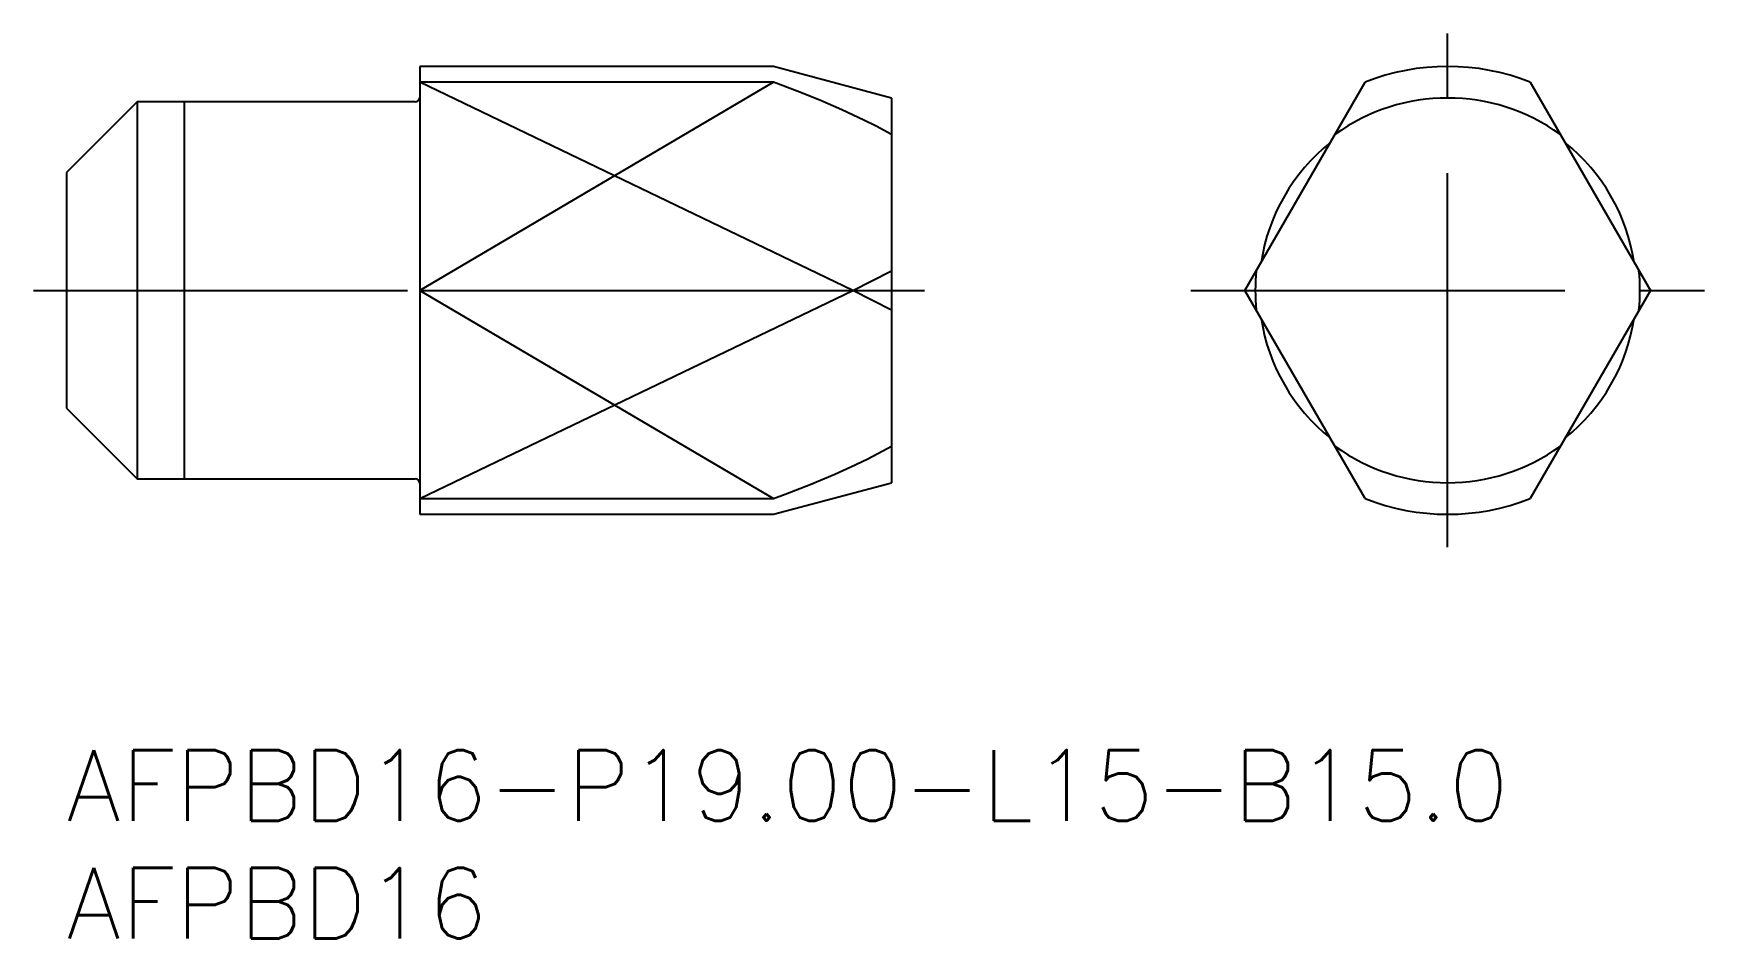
# Model space of a CAD drawing. Extents: x -1.4 to 69.5, y -8 to 30.4.
import ezdxf

# ---------------------------------------------------------------- set-up
doc = ezdxf.new("R2010")
doc.units = 0
doc.header["$LTSCALE"] = 0.5
doc.linetypes.add('CENTER', pattern=[50.8, 31.75, -6.35, 6.35, -6.35])
for name, color, linetype in [('MSM_CENTER', 1, 'CENTER'), ('MSM_CONTINUOUS', 7, 'CONTINUOUS'), ('MSM_NARROW', 5, 'CONTINUOUS'), ('MSM_PART_NUMBER', 7, 'CONTINUOUS')]:
    doc.layers.add(name, color=color, linetype=linetype)
doc.styles.get("Standard").update_dxf_attribs({"font": 'txt.shx', "height": 1, "bigfont": 'bigfont.shx'})

# ---------------------------------------------------------------- blocks, each defined once
blk = doc.blocks.new('*U15')
at = {"layer": 'MSM_PART_NUMBER'}
blk.add_text('AFPBD16-P19.00-L15-B15.0', height=3, dxfattribs=at).set_placement((0, -3))
blk = doc.blocks.new('*U16')
at = {"layer": 'MSM_PART_NUMBER'}
blk.add_text('AFPBD16', height=3, dxfattribs=at).set_placement((0, -8))

msp = doc.modelspace()

# ---------------------------------------------------------------- linework, layer by layer
at = {"layer": 'MSM_CENTER'}
for p, q in [((58.599, 8.6), (58.599, 30.4)), ((-1.4, 19.5), (36.4, 19.5)), ((47.699, 19.5), (69.499, 19.5))]:
    msp.add_line(p, q, dxfattribs=at)
at = {"layer": 'MSM_CONTINUOUS'}
for p, q in [((30, 29), (15, 29)), ((15, 29), (15, 10)), ((35, 27.66), (30, 29)), ((30.001, 28.332), (15, 28.332)), ((30.995, 27.951), (30.001, 28.332)), ((31.957, 27.563), (30.995, 27.951)), ((35, 27.66), (35, 11.34)), ((50, 19.5), (55.099, 28.332)), ((62.099, 28.332), (67.198, 19.5)), ((3, 27.5), (0, 24.5)), ((14.8, 27.5), (3, 27.5)), ((3, 27.5), (3, 11.5)), ((32.904, 27.156), (31.957, 27.563)), ((33.835, 26.722), (32.904, 27.156)), ((34.348, 26.465), (33.835, 26.722)), ((35, 26.117), (34.348, 26.465)), ((0, 24.5), (0, 14.5)), ((33.363, 19.5), (35, 20.334)), ((15, 19.5), (33.363, 19.5)), ((35, 18.666), (33.363, 19.5)), ((55.099, 10.668), (50, 19.5)), ((67.198, 19.5), (62.099, 10.668)), ((0, 14.5), (3, 11.5)), ((34.633, 12.685), (35, 12.885)), ((33.283, 12.016), (33.965, 12.341)), ((33.965, 12.341), (34.633, 12.685)), ((3, 11.5), (14.8, 11.5)), ((31.547, 11.269), (32.593, 11.707)), ((32.593, 11.707), (33.283, 12.016)), ((15, 10.668), (30, 10.668)), ((30, 10), (35, 11.34)), ((30, 10.668), (30.489, 10.853)), ((30.489, 10.853), (31.547, 11.269)), ((15, 10), (30, 10))]:
    msp.add_line(p, q, dxfattribs=at)
for centre, radius, start, end in [((58.599, 19.5), 9.5, 68.38173, 111.61827), ((14.8, 27.7), 0.2, 270, 0), ((58.599, 19.5), 8.16, 54.13419, 125.86581), ((58.599, 19.5), 8, 128.57102, 171.42898), ((58.599, 19.5), 8, 8.57102, 51.42898), ((58.599, 19.5), 8.16, 174.13419, 185.86581), ((58.599, 19.5), 8.16, 354.13419, 5.86581), ((58.599, 19.5), 8, 188.57102, 231.42898), ((58.599, 19.5), 8, 308.57102, 351.42898), ((58.599, 19.5), 8.16, 234.13419, 305.86581), ((14.8, 11.3), 0.2, 0, 90), ((58.599, 19.5), 9.5, 248.38173, 291.61827)]:
    msp.add_arc(centre, radius, start, end, dxfattribs=at)
at = {"layer": 'MSM_NARROW'}
for p, q in [((30.001, 28.332), (15, 19.5)), ((33.363, 19.5), (15, 28.332)), ((5, 27.5), (5, 11.5)), ((15, 19.5), (30, 10.668)), ((15, 10.668), (33.363, 19.5))]:
    msp.add_line(p, q, dxfattribs=at)

# ---------------------------------------------------------------- block references
at = {"layer": 'MSM_CONTINUOUS'}
for name in ['*U15', '*U16']:
    msp.add_blockref(name, (0, 0), dxfattribs=at)

doc.saveas('drawing.dxf')
